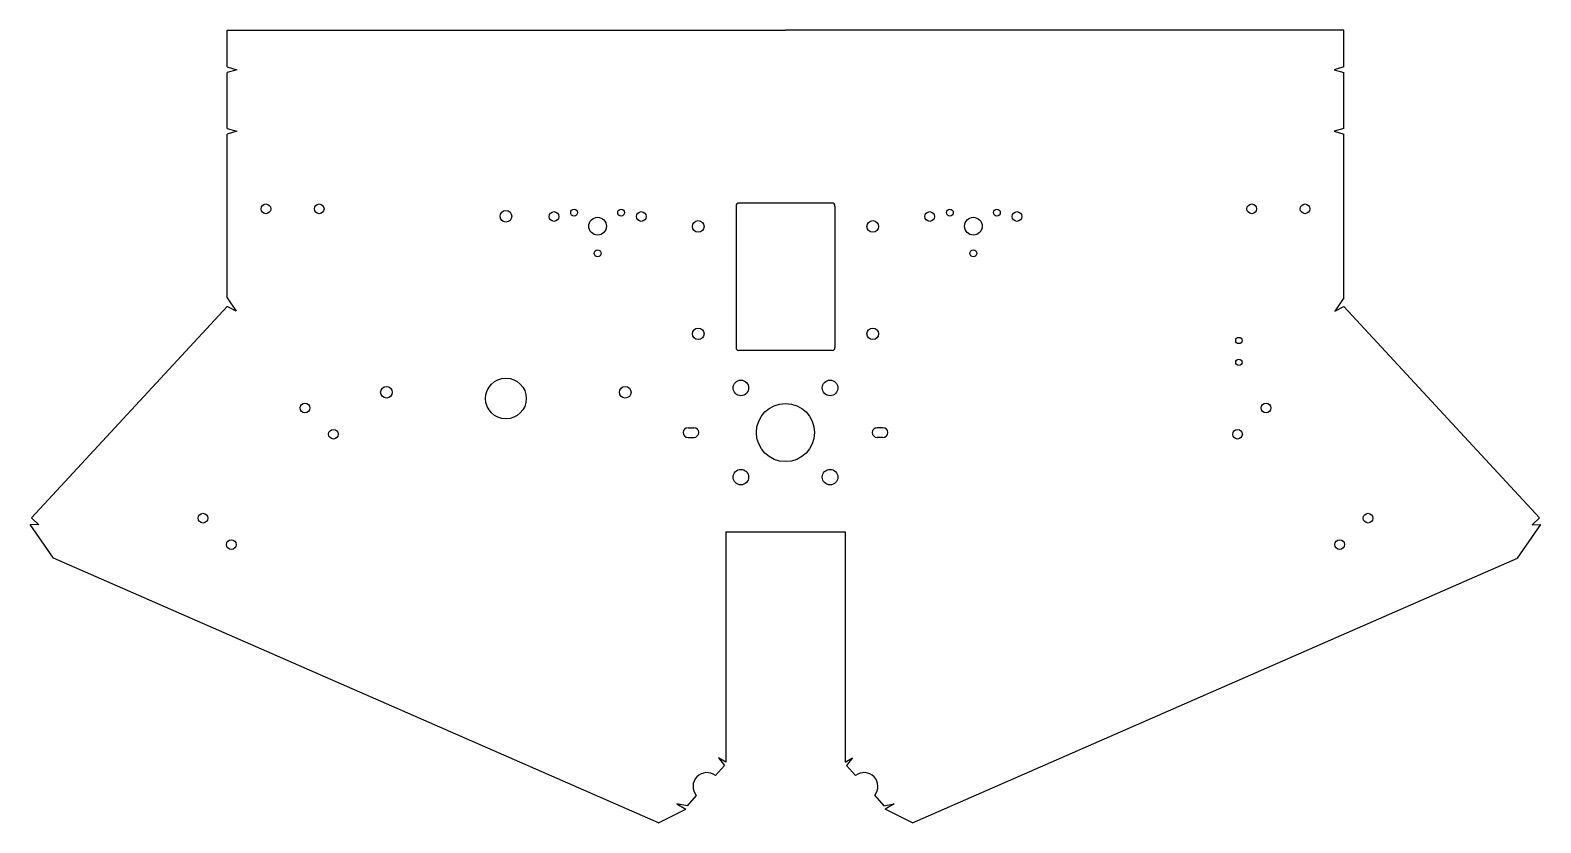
# Model space of a CAD drawing. Extents: x 6 to 1564, y 4 to 821.
import ezdxf

# ---------------------------------------------------------------- set-up
doc = ezdxf.new("R2010")
doc.units = 0
doc.layers.get('0').update_dxf_attribs({"linetype": 'CONTINUOUS'})

msp = doc.modelspace()

# ---------------------------------------------------------------- linework, layer by layer
for p, q in [((208.7, 821.2), (784.7, 821.2)), ((208.7, 783.5), (208.7, 821.2)), ((1360.7, 821.2), (784.7, 821.2)), ((1360.7, 783.5), (1360.7, 821.2)), ((208.7, 783.5), (218.7, 780.5)), ((218.7, 780.5), (208.7, 777.5)), ((1360.7, 783.5), (1350.7, 780.5)), ((1350.7, 780.5), (1360.7, 777.5)), ((208.7, 720), (208.7, 777.5)), ((1360.7, 720), (1360.7, 777.5)), ((208.7, 720), (218.7, 717)), ((218.7, 717), (208.7, 714)), ((1360.7, 720), (1350.7, 717)), ((1350.7, 717), (1360.7, 714)), ((208.7, 545.3), (208.7, 714)), ((1360.7, 545.3), (1360.7, 714)), ((733.7, 639.9), (733.7, 493.9)), ((832.7, 642.9), (736.7, 642.9)), ((835.7, 639.9), (835.7, 493.9)), ((7, 318.4), (208.7, 536.3)), ((208.7, 545.3), (218, 531.5)), ((218, 531.5), (208.7, 536.3)), ((1360.7, 545.3), (1351.4, 531.5)), ((1351.4, 531.5), (1360.7, 536.3)), ((1562.4, 318.4), (1360.7, 536.3)), ((832.7, 490.9), (736.7, 490.9)), ((684.2, 411.3), (690.2, 411.3)), ((885.2, 411.3), (879.2, 411.3)), ((684.2, 401.3), (690.2, 401.3)), ((885.2, 401.3), (879.2, 401.3)), ((7, 318.4), (14.5, 311.2)), ((1562.4, 318.4), (1554.9, 311.2)), ((14.5, 311.2), (5.6, 311.5)), ((29.6, 276.8), (5.6, 311.5)), ((723.2, 304), (723.2, 66.5)), ((723.2, 304), (846.2, 304)), ((846.2, 304), (846.2, 66.5)), ((1539.8, 276.8), (1563.8, 311.5)), ((1554.9, 311.2), (1563.8, 311.5)), ((653.7, 3.9), (29.6, 276.8)), ((915.7, 3.9), (1539.8, 276.8)), ((721.9, 63), (712.4, 52.6)), ((723.2, 66.5), (715.7, 71)), ((715.7, 71), (721.9, 63)), ((846.2, 66.5), (853.8, 71)), ((853.8, 71), (847.5, 63)), ((847.5, 63), (857, 52.6)), ((692.6, 32), (683.4, 21.3)), ((876.9, 32), (886.1, 21.3)), ((653.7, 3.9), (682, 17.8)), ((683.4, 21.3), (672.7, 23.4)), ((672.7, 23.4), (682, 17.8)), ((886.1, 21.3), (896.7, 23.4)), ((896.7, 23.4), (887.4, 17.8)), ((915.7, 3.9), (887.4, 17.8))]:
    msp.add_line(p, q)
for centre, radius in [((248.7, 637), 5), ((303.7, 637), 5), ((1265.7, 637), 5), ((1320.7, 637), 5), ((496.3, 629.3), 6), ((545.9, 629.1), 5), ((566.6, 633.1), 3.5), ((590.9, 619.1), 9.13), ((615.1, 633.1), 3.5), ((635.9, 629.1), 5), ((694.7, 618.8), 6), ((874.7, 618.8), 6), ((933.5, 629.1), 5), ((954.3, 633.1), 3.5), ((978.5, 619.1), 9.13), ((1002.8, 633.1), 3.5), ((1023.5, 629.1), 5), ((590.9, 591.1), 3.5), ((978.5, 591.1), 3.5), ((694.7, 508.1), 6), ((874.7, 508.1), 6), ((1252.4, 501.2), 3.25), ((1252.4, 478.7), 3.25), ((373.1, 447.8), 6), ((496.3, 441.4), 21), ((619.4, 447.8), 6), ((738.7, 452.3), 8), ((830.7, 452.3), 8), ((289, 431.7), 5), ((784.7, 406.3), 30), ((1280.4, 431.7), 5), ((318.4, 404.6), 5), ((1251, 404.6), 5), ((738.7, 360.3), 8), ((830.7, 360.3), 8), ((183.8, 318), 5), ((1385.7, 318), 5), ((213.1, 290.8), 5), ((1356.3, 290.8), 5)]:
    msp.add_circle(centre, radius)
for centre, radius, start, end in [((736.7, 639.9), 3, 90, 180), ((832.7, 639.9), 3, 0, 90), ((736.7, 493.9), 3, 180, 270), ((832.7, 493.9), 3, 270, 0), ((684.2, 406.3), 5, 90, 270), ((690.2, 406.3), 5, 270, 90), ((879.2, 406.3), 5, 90, 270), ((885.2, 406.3), 5, 270, 90), ((703.7, 41.2), 14.4, 52.5586, 219.6813), ((865.7, 41.2), 14.4, 320.3187, 127.4414)]:
    msp.add_arc(centre, radius, start, end)

doc.saveas('drawing.dxf')
